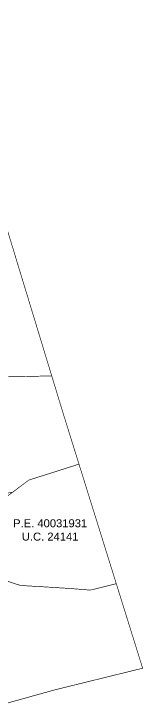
# Model space of a CAD drawing. Header units: metres. Extents: x 561401 to 594056, y 8460144 to 8508504.
# Drawn here: x 587711.8 to 587752.1, y 8503997.9 to 8504215.6 of the extents above; entities that cross this region are included whole.
import ezdxf

# ---------------------------------------------------------------- set-up
doc = ezdxf.new("R2010")
doc.units = ezdxf.units.M
for name, color, linetype in [('1.2. BASE GRAFICA GORE', 76, 'Continuous'), ('1.2. BASE GRAFICA SUNARP', 150, 'Continuous'), ('1.3 ETIQUETA P.E. Y U.C.', 1, 'Continuous')]:
    doc.layers.add(name, color=color, linetype=linetype)
doc.styles.add('Arial', font='arial.ttf', dxfattribs={"height": 1})

msp = doc.modelspace()

# ---------------------------------------------------------------- linework, layer by layer
at = {"layer": '1.2. BASE GRAFICA GORE', "color": 64, "linetype": 'Continuous', "lineweight": -3, "const_width": 0.2}
msp.add_lwpolyline([(587699.65, 8504102.72), (587712.45, 8504102.31), (587723.59, 8504102.59), (587689.27, 8504215.49)], dxfattribs=at)
at = {"layer": '1.2. BASE GRAFICA SUNARP', "color": 64, "linetype": 'Continuous', "lineweight": -3, "const_width": 0.2}
for points in [[(587699.65, 8504102.72), (587686.38, 8504103.5), (587679.44, 8504095.89), (587673.93, 8504093.55), (587662.81, 8504091.64), (587639.15, 8504089.53), (587605.11, 8504088.41), (587583.89, 8504087.07), (587581.03, 8504062.47), (587610.28, 8504063.6), (587653.77, 8504063.95), (587658.28, 8504063.85), (587686.8, 8504063.2), (587696.98, 8504063.64), (587711.39, 8504066.26), (587716.48, 8504070.06), (587725.3, 8504072.85), (587732.09, 8504075.03), (587727.09, 8504091.1), (587723.59, 8504102.59), (587712.45, 8504102.31), (587699.65, 8504102.72)], [(587581.03, 8504062.47), (587610.28, 8504063.6), (587653.77, 8504063.95), (587658.28, 8504063.85), (587686.8, 8504063.2), (587696.98, 8504063.64), (587711.39, 8504066.26), (587716.48, 8504070.06), (587725.3, 8504072.85), (587732.09, 8504075.03), (587727.09, 8504091.1), (587723.59, 8504102.59), (587712.45, 8504102.31), (587699.65, 8504102.72), (587686.38, 8504103.5), (587679.44, 8504095.89), (587673.93, 8504093.55), (587662.81, 8504091.64), (587639.15, 8504089.53), (587605.11, 8504088.41), (587583.89, 8504087.07), (587581.03, 8504062.47)], [(587703.17, 8504045.81), (587703.44, 8504044.38), (587708.58, 8504038.84), (587713.84, 8504037.14), (587722.91, 8504036.6), (587729.49, 8504036.18), (587735.65, 8504035.69), (587743.73, 8504037.7), (587732.09, 8504075.03), (587725.3, 8504072.85), (587716.48, 8504070.06), (587711.39, 8504066.26), (587709.97, 8504065.2), (587704.68, 8504059.67), (587701.95, 8504052.12), (587703.17, 8504045.81)]]:
    msp.add_lwpolyline(points, close=True, dxfattribs=at)
msp.add_lwpolyline([(587701.18, 8503998.03), (587724.68, 8504004.58), (587751.95, 8504011.3), (587743.73, 8504037.7), (587735.65, 8504035.69), (587729.49, 8504036.18), (587722.91, 8504036.6), (587713.84, 8504037.14), (587708.58, 8504038.84)], dxfattribs=at)

# ---------------------------------------------------------------- texts
at = {"layer": '1.3 ETIQUETA P.E. Y U.C.', "color": 1, "insert": (587723.1, 8504054.46), "char_height": 2.5, "attachment_point": 5, "style": 'Arial'}
msp.add_mtext('P.E. 40031931\\PU.C. 24141', dxfattribs=at)

doc.saveas('drawing.dxf')
